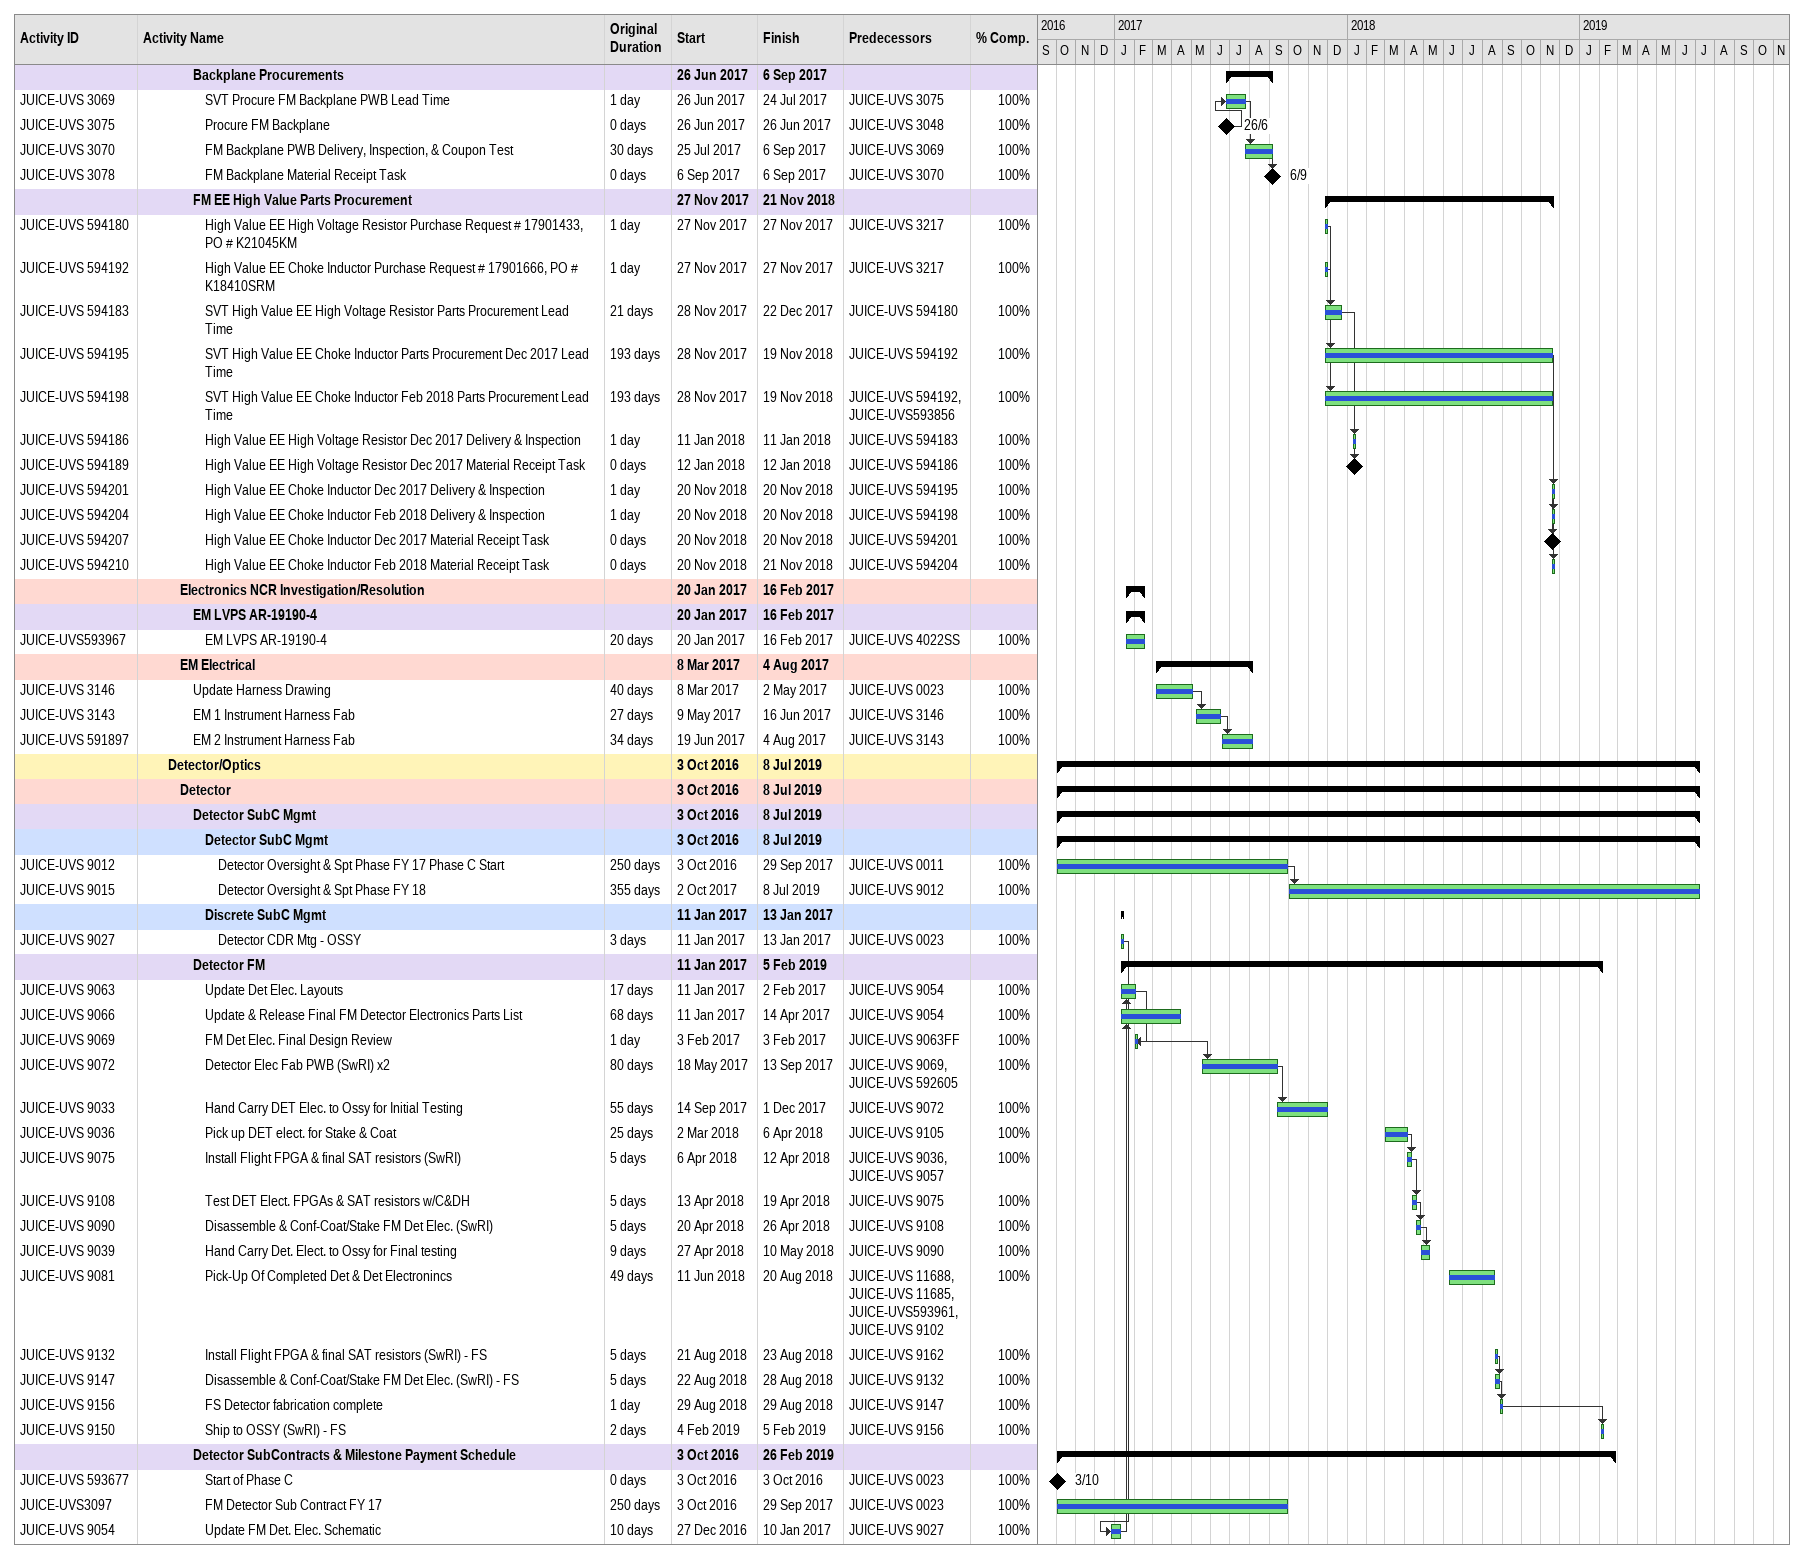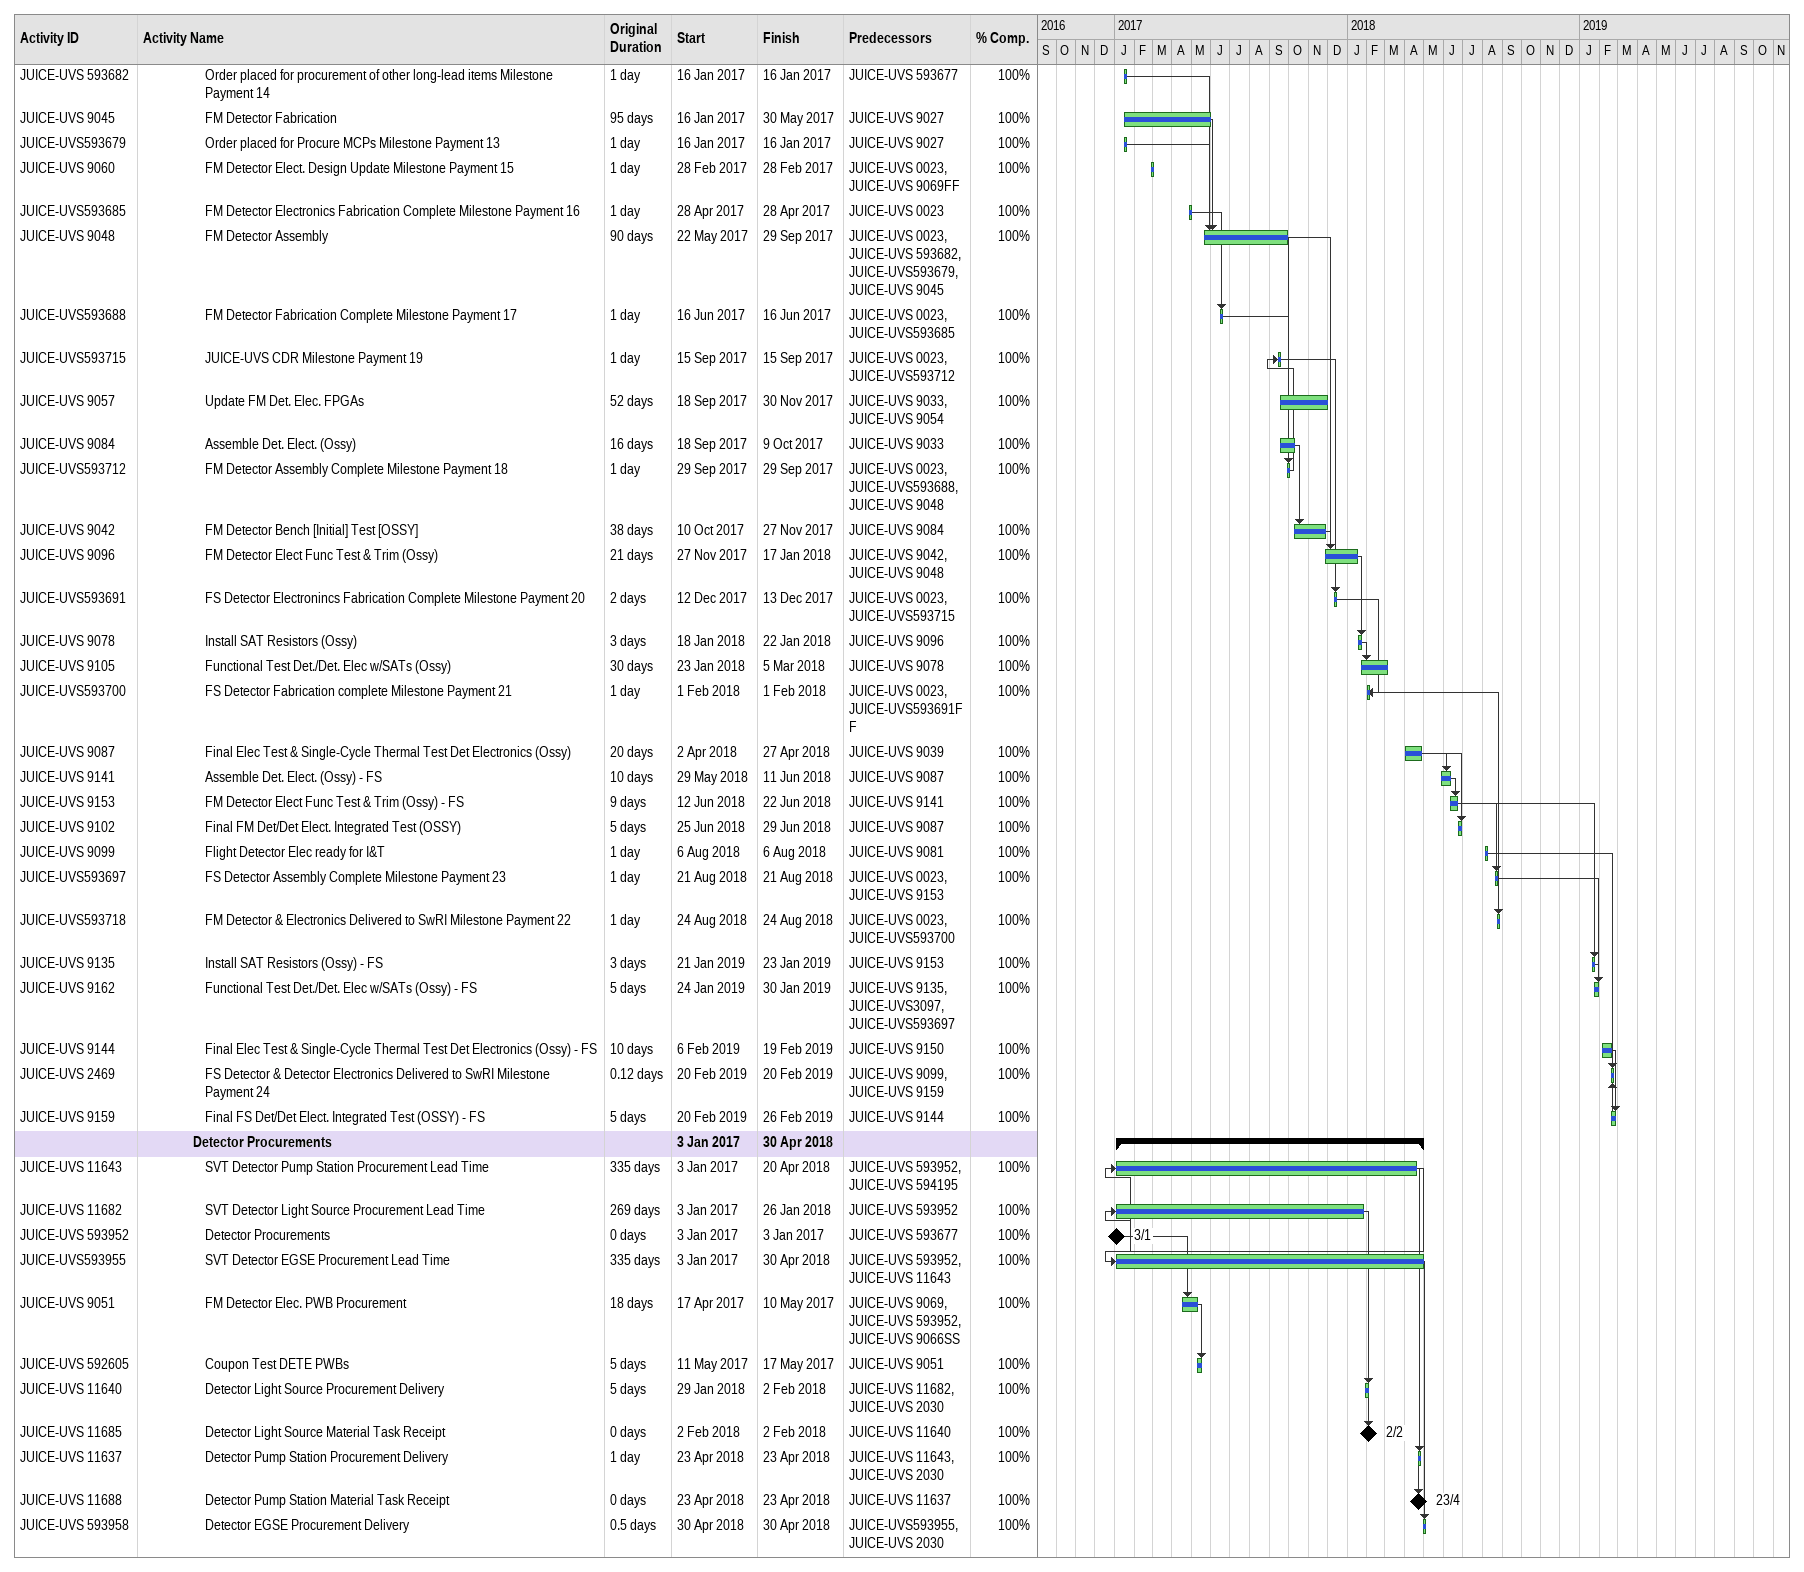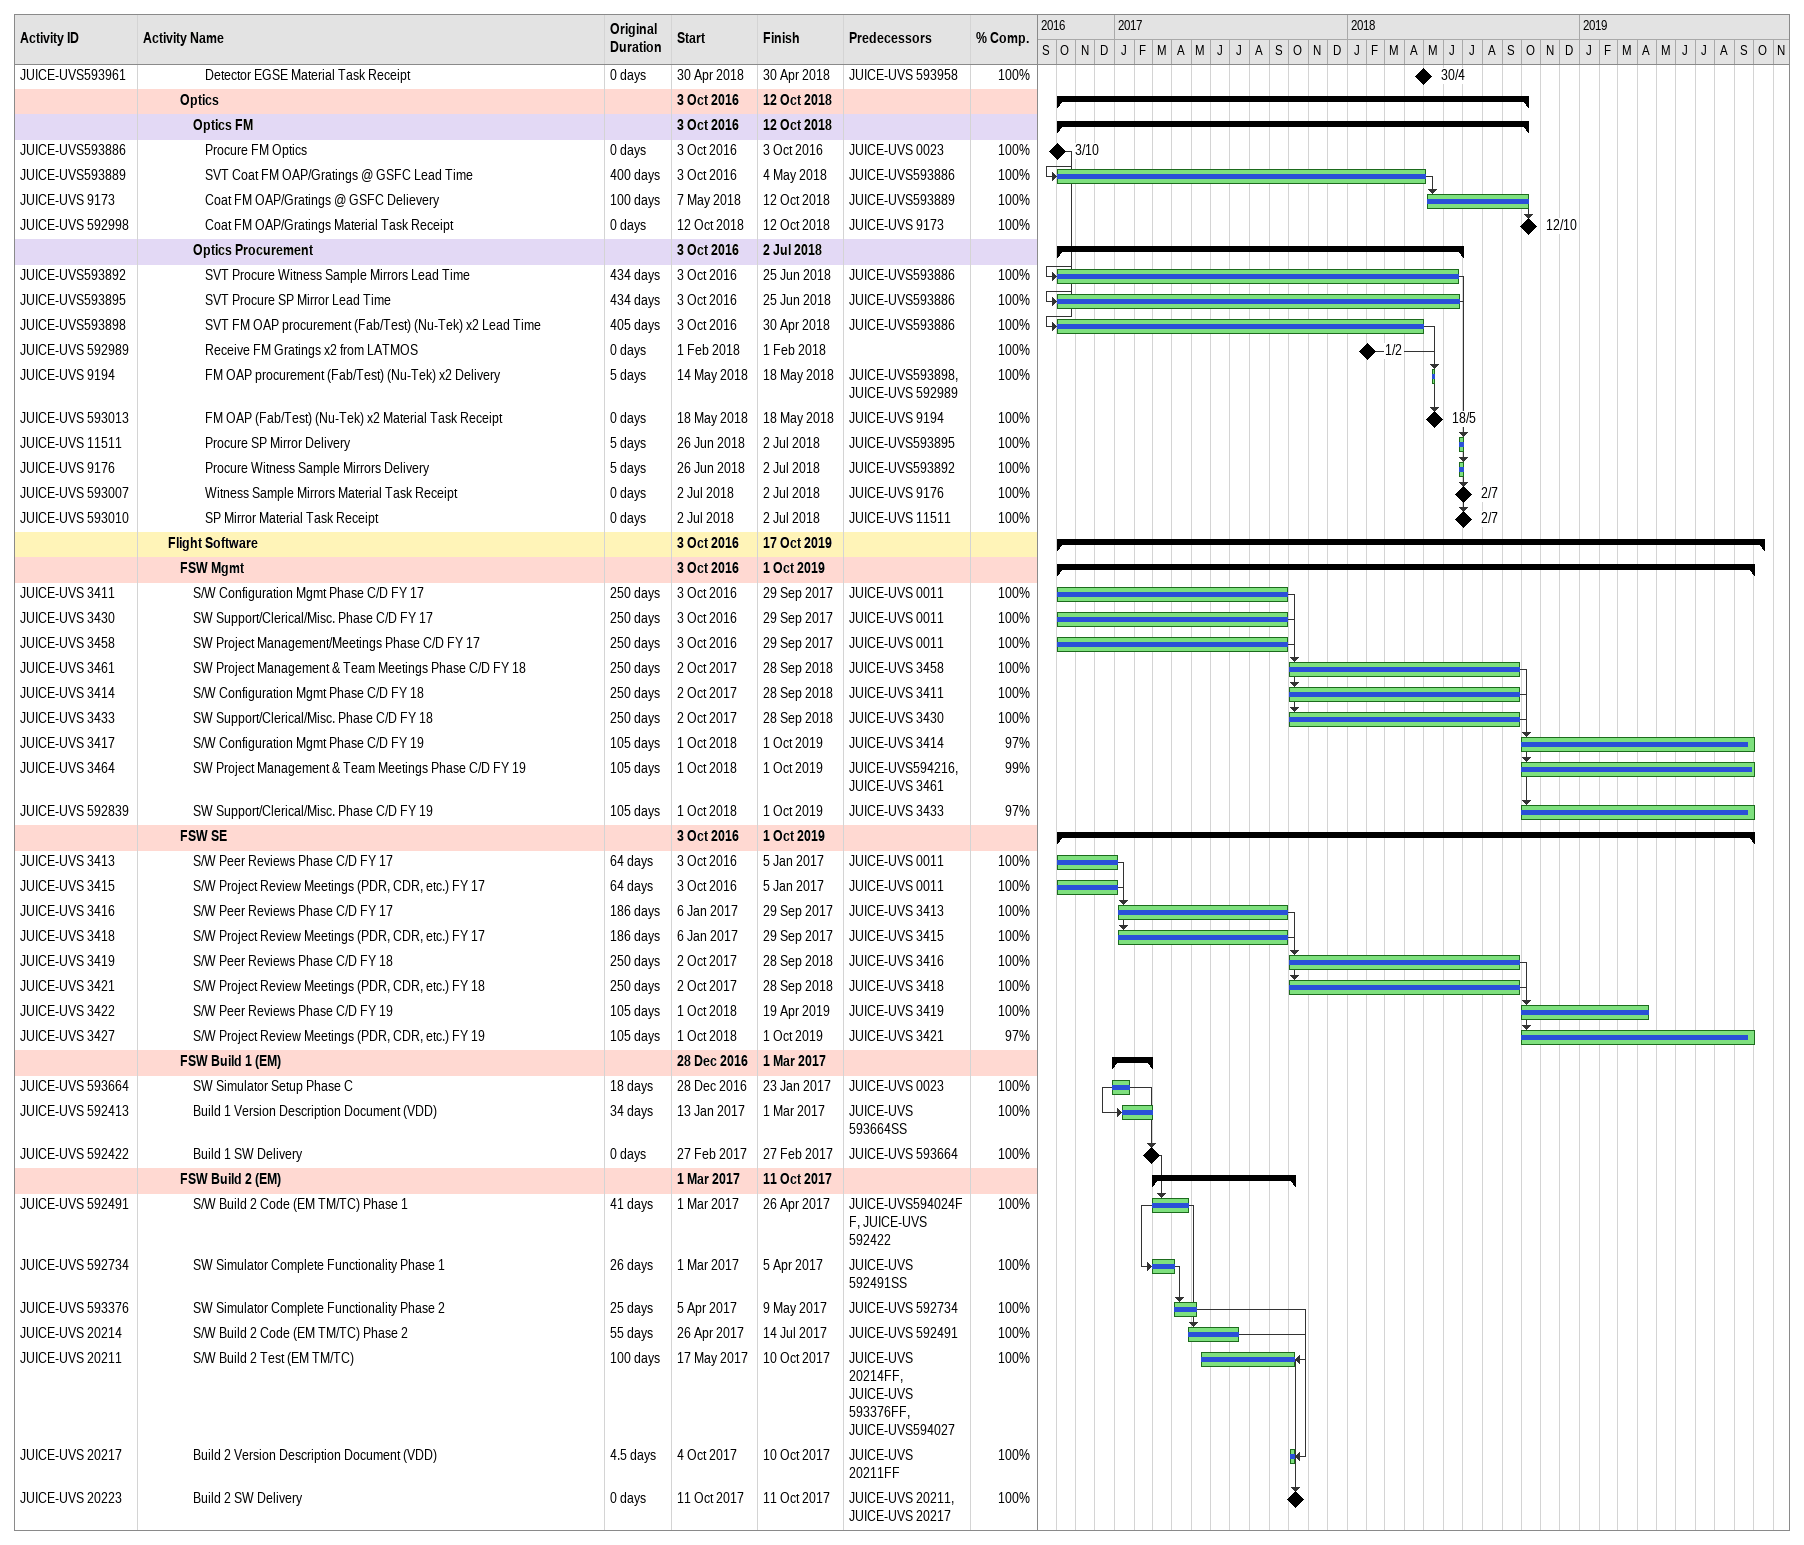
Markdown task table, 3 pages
| ID | Level | Task | Original duration | Start | Finish | Predecessors | % complete |
|---|---|---|---|---|---|---|---|
|  | 5 | **Backplane Procurements** |  | 2017-06-26 | 2017-09-06 |  |  |
| JUICE-UVS 3069 | 6 | SVT Procure FM Backplane PWB Lead Time | 1d | 2017-06-26 | 2017-07-24 | JUICE-UVS 3075 | 100 |
| JUICE-UVS 3075 | 6 | Procure FM Backplane | 0d | 2017-06-26 | 2017-06-26 | JUICE-UVS 3048 | 100 |
| JUICE-UVS 3070 | 6 | FM Backplane PWB Delivery, Inspection, & Coupon Test | 30d | 2017-07-25 | 2017-09-06 | JUICE-UVS 3069 | 100 |
| JUICE-UVS 3078 | 6 | FM Backplane Material Receipt Task | 0d | 2017-09-06 | 2017-09-06 | JUICE-UVS 3070 | 100 |
|  | 5 | **FM EE High Value Parts Procurement** |  | 2017-11-27 | 2018-11-21 |  |  |
| JUICE-UVS 594180 | 6 | High Value EE High Voltage Resistor Purchase Request # 17901433, PO # K21045KM | 1d | 2017-11-27 | 2017-11-27 | JUICE-UVS 3217 | 100 |
| JUICE-UVS 594192 | 6 | High Value EE Choke Inductor Purchase Request # 17901666, PO # K18410SRM | 1d | 2017-11-27 | 2017-11-27 | JUICE-UVS 3217 | 100 |
| JUICE-UVS 594183 | 6 | SVT High Value EE High Voltage Resistor Parts Procurement Lead Time | 21d | 2017-11-28 | 2017-12-22 | JUICE-UVS 594180 | 100 |
| JUICE-UVS 594195 | 6 | SVT High Value EE Choke Inductor Parts Procurement Dec 2017 Lead Time | 193d | 2017-11-28 | 2018-11-19 | JUICE-UVS 594192 | 100 |
| JUICE-UVS 594198 | 6 | SVT High Value EE Choke Inductor Feb 2018 Parts Procurement Lead Time | 193d | 2017-11-28 | 2018-11-19 | JUICE-UVS 594192, JUICE-UVS593856 | 100 |
| JUICE-UVS 594186 | 6 | High Value EE High Voltage Resistor Dec 2017 Delivery & Inspection | 1d | 2018-01-11 | 2018-01-11 | JUICE-UVS 594183 | 100 |
| JUICE-UVS 594189 | 6 | High Value EE High Voltage Resistor Dec 2017 Material Receipt Task | 0d | 2018-01-12 | 2018-01-12 | JUICE-UVS 594186 | 100 |
| JUICE-UVS 594201 | 6 | High Value EE Choke Inductor Dec 2017 Delivery & Inspection | 1d | 2018-11-20 | 2018-11-20 | JUICE-UVS 594195 | 100 |
| JUICE-UVS 594204 | 6 | High Value EE Choke Inductor Feb 2018 Delivery & Inspection | 1d | 2018-11-20 | 2018-11-20 | JUICE-UVS 594198 | 100 |
| JUICE-UVS 594207 | 6 | High Value EE Choke Inductor Dec 2017 Material Receipt Task | 0d | 2018-11-20 | 2018-11-20 | JUICE-UVS 594201 | 100 |
| JUICE-UVS 594210 | 6 | High Value EE Choke Inductor Feb 2018 Material Receipt Task | 0d | 2018-11-20 | 2018-11-21 | JUICE-UVS 594204 | 100 |
|  | 4 | **Electronics NCR Investigation/Resolution** |  | 2017-01-20 | 2017-02-16 |  |  |
|  | 5 | **EM LVPS AR-19190-4** |  | 2017-01-20 | 2017-02-16 |  |  |
| JUICE-UVS593967 | 6 | EM LVPS AR-19190-4 | 20d | 2017-01-20 | 2017-02-16 | JUICE-UVS 4022SS | 100 |
|  | 4 | **EM Electrical** |  | 2017-03-08 | 2017-08-04 |  |  |
| JUICE-UVS 3146 | 5 | Update Harness Drawing | 40d | 2017-03-08 | 2017-05-02 | JUICE-UVS 0023 | 100 |
| JUICE-UVS 3143 | 5 | EM 1 Instrument Harness Fab | 27d | 2017-05-09 | 2017-06-16 | JUICE-UVS 3146 | 100 |
| JUICE-UVS 591897 | 5 | EM 2 Instrument Harness Fab | 34d | 2017-06-19 | 2017-08-04 | JUICE-UVS 3143 | 100 |
|  | 3 | **Detector/Optics** |  | 2016-10-03 | 2019-07-08 |  |  |
|  | 4 | **Detector** |  | 2016-10-03 | 2019-07-08 |  |  |
|  | 5 | **Detector SubC Mgmt** |  | 2016-10-03 | 2019-07-08 |  |  |
|  | 6 | **Detector SubC Mgmt** |  | 2016-10-03 | 2019-07-08 |  |  |
| JUICE-UVS 9012 | 7 | Detector Oversight & Spt Phase FY 17 Phase C Start | 250d | 2016-10-03 | 2017-09-29 | JUICE-UVS 0011 | 100 |
| JUICE-UVS 9015 | 7 | Detector Oversight & Spt Phase FY 18 | 355d | 2017-10-02 | 2019-07-08 | JUICE-UVS 9012 | 100 |
|  | 6 | **Discrete SubC Mgmt** |  | 2017-01-11 | 2017-01-13 |  |  |
| JUICE-UVS 9027 | 7 | Detector CDR Mtg - OSSY | 3d | 2017-01-11 | 2017-01-13 | JUICE-UVS 0023 | 100 |
|  | 5 | **Detector FM** |  | 2017-01-11 | 2019-02-05 |  |  |
| JUICE-UVS 9063 | 6 | Update Det Elec. Layouts | 17d | 2017-01-11 | 2017-02-02 | JUICE-UVS 9054 | 100 |
| JUICE-UVS 9066 | 6 | Update & Release Final FM Detector Electronics Parts List | 68d | 2017-01-11 | 2017-04-14 | JUICE-UVS 9054 | 100 |
| JUICE-UVS 9069 | 6 | FM Det Elec. Final Design Review | 1d | 2017-02-03 | 2017-02-03 | JUICE-UVS 9063FF | 100 |
| JUICE-UVS 9072 | 6 | Detector Elec Fab PWB (SwRI) x2 | 80d | 2017-05-18 | 2017-09-13 | JUICE-UVS 9069, JUICE-UVS 592605 | 100 |
| JUICE-UVS 9033 | 6 | Hand Carry DET Elec. to Ossy for Initial Testing | 55d | 2017-09-14 | 2017-12-01 | JUICE-UVS 9072 | 100 |
| JUICE-UVS 9036 | 6 | Pick up DET elect. for Stake & Coat | 25d | 2018-03-02 | 2018-04-06 | JUICE-UVS 9105 | 100 |
| JUICE-UVS 9075 | 6 | Install Flight FPGA & final SAT resistors (SwRI) | 5d | 2018-04-06 | 2018-04-12 | JUICE-UVS 9036, JUICE-UVS 9057 | 100 |
| JUICE-UVS 9108 | 6 | Test DET Elect. FPGAs & SAT resistors w/C&DH | 5d | 2018-04-13 | 2018-04-19 | JUICE-UVS 9075 | 100 |
| JUICE-UVS 9090 | 6 | Disassemble & Conf-Coat/Stake FM Det Elec. (SwRI) | 5d | 2018-04-20 | 2018-04-26 | JUICE-UVS 9108 | 100 |
| JUICE-UVS 9039 | 6 | Hand Carry Det. Elect. to Ossy for Final testing | 9d | 2018-04-27 | 2018-05-10 | JUICE-UVS 9090 | 100 |
| JUICE-UVS 9081 | 6 | Pick-Up Of Completed Det & Det Electronincs | 49d | 2018-06-11 | 2018-08-20 | JUICE-UVS 11688, JUICE-UVS 11685, JUICE-UVS593961, JUICE-UVS 9102 | 100 |
| JUICE-UVS 9132 | 6 | Install Flight FPGA & final SAT resistors (SwRI) - FS | 5d | 2018-08-21 | 2018-08-23 | JUICE-UVS 9162 | 100 |
| JUICE-UVS 9147 | 6 | Disassemble & Conf-Coat/Stake FM Det Elec. (SwRI) - FS | 5d | 2018-08-22 | 2018-08-28 | JUICE-UVS 9132 | 100 |
| JUICE-UVS 9156 | 6 | FS Detector fabrication complete | 1d | 2018-08-29 | 2018-08-29 | JUICE-UVS 9147 | 100 |
| JUICE-UVS 9150 | 6 | Ship to OSSY (SwRI) - FS | 2d | 2019-02-04 | 2019-02-05 | JUICE-UVS 9156 | 100 |
|  | 5 | **Detector SubContracts & Milestone Payment Schedule** |  | 2016-10-03 | 2019-02-26 |  |  |
| JUICE-UVS 593677 | 6 | Start of Phase C | 0d | 2016-10-03 | 2016-10-03 | JUICE-UVS 0023 | 100 |
| JUICE-UVS3097 | 6 | FM Detector Sub Contract FY 17 | 250d | 2016-10-03 | 2017-09-29 | JUICE-UVS 0023 | 100 |
| JUICE-UVS 9054 | 6 | Update FM Det. Elec. Schematic | 10d | 2016-12-27 | 2017-01-10 | JUICE-UVS 9027 | 100 |
| JUICE-UVS 593682 | 6 | Order placed for procurement of other long-lead items Milestone Payment 14 | 1d | 2017-01-16 | 2017-01-16 | JUICE-UVS 593677 | 100 |
| JUICE-UVS 9045 | 6 | FM Detector Fabrication | 95d | 2017-01-16 | 2017-05-30 | JUICE-UVS 9027 | 100 |
| JUICE-UVS593679 | 6 | Order placed for Procure MCPs Milestone Payment 13 | 1d | 2017-01-16 | 2017-01-16 | JUICE-UVS 9027 | 100 |
| JUICE-UVS 9060 | 6 | FM Detector Elect. Design Update Milestone Payment 15 | 1d | 2017-02-28 | 2017-02-28 | JUICE-UVS 0023, JUICE-UVS 9069FF | 100 |
| JUICE-UVS593685 | 6 | FM Detector Electronics Fabrication Complete Milestone Payment 16 | 1d | 2017-04-28 | 2017-04-28 | JUICE-UVS 0023 | 100 |
| JUICE-UVS 9048 | 6 | FM Detector Assembly | 90d | 2017-05-22 | 2017-09-29 | JUICE-UVS 0023, JUICE-UVS 593682, JUICE-UVS593679, JUICE-UVS 9045 | 100 |
| JUICE-UVS593688 | 6 | FM Detector Fabrication Complete Milestone Payment 17 | 1d | 2017-06-16 | 2017-06-16 | JUICE-UVS 0023, JUICE-UVS593685 | 100 |
| JUICE-UVS593715 | 6 | JUICE-UVS CDR Milestone Payment 19 | 1d | 2017-09-15 | 2017-09-15 | JUICE-UVS 0023, JUICE-UVS593712 | 100 |
| JUICE-UVS 9057 | 6 | Update FM Det. Elec. FPGAs | 52d | 2017-09-18 | 2017-11-30 | JUICE-UVS 9033, JUICE-UVS 9054 | 100 |
| JUICE-UVS 9084 | 6 | Assemble Det. Elect. (Ossy) | 16d | 2017-09-18 | 2017-10-09 | JUICE-UVS 9033 | 100 |
| JUICE-UVS593712 | 6 | FM Detector Assembly Complete Milestone Payment 18 | 1d | 2017-09-29 | 2017-09-29 | JUICE-UVS 0023, JUICE-UVS593688, JUICE-UVS 9048 | 100 |
| JUICE-UVS 9042 | 6 | FM Detector Bench [Initial] Test [OSSY] | 38d | 2017-10-10 | 2017-11-27 | JUICE-UVS 9084 | 100 |
| JUICE-UVS 9096 | 6 | FM Detector Elect Func Test & Trim (Ossy) | 21d | 2017-11-27 | 2018-01-17 | JUICE-UVS 9042, JUICE-UVS 9048 | 100 |
| JUICE-UVS593691 | 6 | FS Detector Electronincs Fabrication Complete Milestone Payment 20 | 2d | 2017-12-12 | 2017-12-13 | JUICE-UVS 0023, JUICE-UVS593715 | 100 |
| JUICE-UVS 9078 | 6 | Install SAT Resistors (Ossy) | 3d | 2018-01-18 | 2018-01-22 | JUICE-UVS 9096 | 100 |
| JUICE-UVS 9105 | 6 | Functional Test Det./Det. Elec w/SATs (Ossy) | 30d | 2018-01-23 | 2018-03-05 | JUICE-UVS 9078 | 100 |
| JUICE-UVS593700 | 6 | FS Detector Fabrication complete Milestone Payment 21 | 1d | 2018-02-01 | 2018-02-01 | JUICE-UVS 0023, JUICE-UVS593691FF | 100 |
| JUICE-UVS 9087 | 6 | Final Elec Test & Single-Cycle Thermal Test Det Electronics (Ossy) | 20d | 2018-04-02 | 2018-04-27 | JUICE-UVS 9039 | 100 |
| JUICE-UVS 9141 | 6 | Assemble Det. Elect. (Ossy) - FS | 10d | 2018-05-29 | 2018-06-11 | JUICE-UVS 9087 | 100 |
| JUICE-UVS 9153 | 6 | FM Detector Elect Func Test & Trim (Ossy) - FS | 9d | 2018-06-12 | 2018-06-22 | JUICE-UVS 9141 | 100 |
| JUICE-UVS 9102 | 6 | Final FM Det/Det Elect. Integrated Test (OSSY) | 5d | 2018-06-25 | 2018-06-29 | JUICE-UVS 9087 | 100 |
| JUICE-UVS 9099 | 6 | Flight Detector Elec ready for I&T | 1d | 2018-08-06 | 2018-08-06 | JUICE-UVS 9081 | 100 |
| JUICE-UVS593697 | 6 | FS Detector Assembly Complete Milestone Payment 23 | 1d | 2018-08-21 | 2018-08-21 | JUICE-UVS 0023, JUICE-UVS 9153 | 100 |
| JUICE-UVS593718 | 6 | FM Detector & Electronics Delivered to SwRI Milestone Payment 22 | 1d | 2018-08-24 | 2018-08-24 | JUICE-UVS 0023, JUICE-UVS593700 | 100 |
| JUICE-UVS 9135 | 6 | Install SAT Resistors (Ossy) - FS | 3d | 2019-01-21 | 2019-01-23 | JUICE-UVS 9153 | 100 |
| JUICE-UVS 9162 | 6 | Functional Test Det./Det. Elec w/SATs (Ossy) - FS | 5d | 2019-01-24 | 2019-01-30 | JUICE-UVS 9135, JUICE-UVS3097, JUICE-UVS593697 | 100 |
| JUICE-UVS 9144 | 6 | Final Elec Test & Single-Cycle Thermal Test Det Electronics (Ossy) - FS | 10d | 2019-02-06 | 2019-02-19 | JUICE-UVS 9150 | 100 |
| JUICE-UVS 2469 | 6 | FS Detector & Detector Electronics Delivered to SwRI Milestone Payment 24 | 0.12d | 2019-02-20 | 2019-02-20 | JUICE-UVS 9099, JUICE-UVS 9159 | 100 |
| JUICE-UVS 9159 | 6 | Final FS Det/Det Elect. Integrated Test (OSSY) - FS | 5d | 2019-02-20 | 2019-02-26 | JUICE-UVS 9144 | 100 |
|  | 5 | **Detector Procurements** |  | 2017-01-03 | 2018-04-30 |  |  |
| JUICE-UVS 11643 | 6 | SVT Detector Pump Station Procurement Lead Time | 335d | 2017-01-03 | 2018-04-20 | JUICE-UVS 593952, JUICE-UVS 594195 | 100 |
| JUICE-UVS 11682 | 6 | SVT Detector Light Source Procurement Lead Time | 269d | 2017-01-03 | 2018-01-26 | JUICE-UVS 593952 | 100 |
| JUICE-UVS 593952 | 6 | Detector Procurements | 0d | 2017-01-03 | 2017-01-03 | JUICE-UVS 593677 | 100 |
| JUICE-UVS593955 | 6 | SVT Detector EGSE Procurement Lead Time | 335d | 2017-01-03 | 2018-04-30 | JUICE-UVS 593952, JUICE-UVS 11643 | 100 |
| JUICE-UVS 9051 | 6 | FM Detector Elec. PWB Procurement | 18d | 2017-04-17 | 2017-05-10 | JUICE-UVS 9069, JUICE-UVS 593952, JUICE-UVS 9066SS | 100 |
| JUICE-UVS 592605 | 6 | Coupon Test DETE PWBs | 5d | 2017-05-11 | 2017-05-17 | JUICE-UVS 9051 | 100 |
| JUICE-UVS 11640 | 6 | Detector Light Source Procurement Delivery | 5d | 2018-01-29 | 2018-02-02 | JUICE-UVS 11682, JUICE-UVS 2030 | 100 |
| JUICE-UVS 11685 | 6 | Detector Light Source Material Task Receipt | 0d | 2018-02-02 | 2018-02-02 | JUICE-UVS 11640 | 100 |
| JUICE-UVS 11637 | 6 | Detector Pump Station Procurement Delivery | 1d | 2018-04-23 | 2018-04-23 | JUICE-UVS 11643, JUICE-UVS 2030 | 100 |
| JUICE-UVS 11688 | 6 | Detector Pump Station Material Task Receipt | 0d | 2018-04-23 | 2018-04-23 | JUICE-UVS 11637 | 100 |
| JUICE-UVS 593958 | 6 | Detector EGSE Procurement Delivery | 0.5d | 2018-04-30 | 2018-04-30 | JUICE-UVS593955, JUICE-UVS 2030 | 100 |
| JUICE-UVS593961 | 6 | Detector EGSE Material Task Receipt | 0d | 2018-04-30 | 2018-04-30 | JUICE-UVS 593958 | 100 |
|  | 4 | **Optics** |  | 2016-10-03 | 2018-10-12 |  |  |
|  | 5 | **Optics FM** |  | 2016-10-03 | 2018-10-12 |  |  |
| JUICE-UVS593886 | 6 | Procure FM Optics | 0d | 2016-10-03 | 2016-10-03 | JUICE-UVS 0023 | 100 |
| JUICE-UVS593889 | 6 | SVT Coat FM OAP/Gratings @ GSFC Lead Time | 400d | 2016-10-03 | 2018-05-04 | JUICE-UVS593886 | 100 |
| JUICE-UVS 9173 | 6 | Coat FM OAP/Gratings @ GSFC Delievery | 100d | 2018-05-07 | 2018-10-12 | JUICE-UVS593889 | 100 |
| JUICE-UVS 592998 | 6 | Coat FM OAP/Gratings Material Task Receipt | 0d | 2018-10-12 | 2018-10-12 | JUICE-UVS 9173 | 100 |
|  | 5 | **Optics Procurement** |  | 2016-10-03 | 2018-07-02 |  |  |
| JUICE-UVS593892 | 6 | SVT Procure Witness Sample Mirrors Lead Time | 434d | 2016-10-03 | 2018-06-25 | JUICE-UVS593886 | 100 |
| JUICE-UVS593895 | 6 | SVT Procure SP Mirror Lead Time | 434d | 2016-10-03 | 2018-06-25 | JUICE-UVS593886 | 100 |
| JUICE-UVS593898 | 6 | SVT FM OAP procurement (Fab/Test) (Nu-Tek) x2 Lead Time | 405d | 2016-10-03 | 2018-04-30 | JUICE-UVS593886 | 100 |
| JUICE-UVS 592989 | 6 | Receive FM Gratings x2 from LATMOS | 0d | 2018-02-01 | 2018-02-01 |  | 100 |
| JUICE-UVS 9194 | 6 | FM OAP procurement (Fab/Test) (Nu-Tek) x2 Delivery | 5d | 2018-05-14 | 2018-05-18 | JUICE-UVS593898, JUICE-UVS 592989 | 100 |
| JUICE-UVS 593013 | 6 | FM OAP (Fab/Test) (Nu-Tek) x2 Material Task Receipt | 0d | 2018-05-18 | 2018-05-18 | JUICE-UVS 9194 | 100 |
| JUICE-UVS 11511 | 6 | Procure SP Mirror Delivery | 5d | 2018-06-26 | 2018-07-02 | JUICE-UVS593895 | 100 |
| JUICE-UVS 9176 | 6 | Procure Witness Sample Mirrors Delivery | 5d | 2018-06-26 | 2018-07-02 | JUICE-UVS593892 | 100 |
| JUICE-UVS 593007 | 6 | Witness Sample Mirrors Material Task Receipt | 0d | 2018-07-02 | 2018-07-02 | JUICE-UVS 9176 | 100 |
| JUICE-UVS 593010 | 6 | SP Mirror Material Task Receipt | 0d | 2018-07-02 | 2018-07-02 | JUICE-UVS 11511 | 100 |
|  | 3 | **Flight Software** |  | 2016-10-03 | 2019-10-17 |  |  |
|  | 4 | **FSW Mgmt** |  | 2016-10-03 | 2019-10-01 |  |  |
| JUICE-UVS 3411 | 5 | S/W Configuration Mgmt Phase C/D FY 17 | 250d | 2016-10-03 | 2017-09-29 | JUICE-UVS 0011 | 100 |
| JUICE-UVS 3430 | 5 | SW Support/Clerical/Misc. Phase C/D FY 17 | 250d | 2016-10-03 | 2017-09-29 | JUICE-UVS 0011 | 100 |
| JUICE-UVS 3458 | 5 | SW Project Management/Meetings Phase C/D FY 17 | 250d | 2016-10-03 | 2017-09-29 | JUICE-UVS 0011 | 100 |
| JUICE-UVS 3461 | 5 | SW Project Management & Team Meetings Phase C/D FY 18 | 250d | 2017-10-02 | 2018-09-28 | JUICE-UVS 3458 | 100 |
| JUICE-UVS 3414 | 5 | S/W Configuration Mgmt Phase C/D FY 18 | 250d | 2017-10-02 | 2018-09-28 | JUICE-UVS 3411 | 100 |
| JUICE-UVS 3433 | 5 | SW Support/Clerical/Misc. Phase C/D FY 18 | 250d | 2017-10-02 | 2018-09-28 | JUICE-UVS 3430 | 100 |
| JUICE-UVS 3417 | 5 | S/W Configuration Mgmt Phase C/D FY 19 | 105d | 2018-10-01 | 2019-10-01 | JUICE-UVS 3414 | 97 |
| JUICE-UVS 3464 | 5 | SW Project Management & Team Meetings Phase C/D FY 19 | 105d | 2018-10-01 | 2019-10-01 | JUICE-UVS594216, JUICE-UVS 3461 | 99 |
| JUICE-UVS 592839 | 5 | SW Support/Clerical/Misc. Phase C/D FY 19 | 105d | 2018-10-01 | 2019-10-01 | JUICE-UVS 3433 | 97 |
|  | 4 | **FSW SE** |  | 2016-10-03 | 2019-10-01 |  |  |
| JUICE-UVS 3413 | 5 | S/W Peer Reviews Phase C/D FY 17 | 64d | 2016-10-03 | 2017-01-05 | JUICE-UVS 0011 | 100 |
| JUICE-UVS 3415 | 5 | S/W Project Review Meetings (PDR, CDR, etc.) FY 17 | 64d | 2016-10-03 | 2017-01-05 | JUICE-UVS 0011 | 100 |
| JUICE-UVS 3416 | 5 | S/W Peer Reviews Phase C/D FY 17 | 186d | 2017-01-06 | 2017-09-29 | JUICE-UVS 3413 | 100 |
| JUICE-UVS 3418 | 5 | S/W Project Review Meetings (PDR, CDR, etc.) FY 17 | 186d | 2017-01-06 | 2017-09-29 | JUICE-UVS 3415 | 100 |
| JUICE-UVS 3419 | 5 | S/W Peer Reviews Phase C/D FY 18 | 250d | 2017-10-02 | 2018-09-28 | JUICE-UVS 3416 | 100 |
| JUICE-UVS 3421 | 5 | S/W Project Review Meetings (PDR, CDR, etc.) FY 18 | 250d | 2017-10-02 | 2018-09-28 | JUICE-UVS 3418 | 100 |
| JUICE-UVS 3422 | 5 | S/W Peer Reviews Phase C/D FY 19 | 105d | 2018-10-01 | 2019-04-19 | JUICE-UVS 3419 | 100 |
| JUICE-UVS 3427 | 5 | S/W Project Review Meetings (PDR, CDR, etc.) FY 19 | 105d | 2018-10-01 | 2019-10-01 | JUICE-UVS 3421 | 97 |
|  | 4 | **FSW Build 1 (EM)** |  | 2016-12-28 | 2017-03-01 |  |  |
| JUICE-UVS 593664 | 5 | SW Simulator Setup Phase C | 18d | 2016-12-28 | 2017-01-23 | JUICE-UVS 0023 | 100 |
| JUICE-UVS 592413 | 5 | Build 1 Version Description Document (VDD) | 34d | 2017-01-13 | 2017-03-01 | JUICE-UVS 593664SS | 100 |
| JUICE-UVS 592422 | 5 | Build 1 SW Delivery | 0d | 2017-02-27 | 2017-02-27 | JUICE-UVS 593664 | 100 |
|  | 4 | **FSW Build 2 (EM)** |  | 2017-03-01 | 2017-10-11 |  |  |
| JUICE-UVS 592491 | 5 | S/W Build 2 Code (EM TM/TC) Phase 1 | 41d | 2017-03-01 | 2017-04-26 | JUICE-UVS594024FF, JUICE-UVS 592422 | 100 |
| JUICE-UVS 592734 | 5 | SW Simulator Complete Functionality Phase 1 | 26d | 2017-03-01 | 2017-04-05 | JUICE-UVS 592491SS | 100 |
| JUICE-UVS 593376 | 5 | SW Simulator Complete Functionality Phase 2 | 25d | 2017-04-05 | 2017-05-09 | JUICE-UVS 592734 | 100 |
| JUICE-UVS 20214 | 5 | S/W Build 2 Code (EM TM/TC) Phase 2 | 55d | 2017-04-26 | 2017-07-14 | JUICE-UVS 592491 | 100 |
| JUICE-UVS 20211 | 5 | S/W Build 2 Test (EM TM/TC) | 100d | 2017-05-17 | 2017-10-10 | JUICE-UVS 20214FF, JUICE-UVS 593376FF, JUICE-UVS594027 | 100 |
| JUICE-UVS 20217 | 5 | Build 2 Version Description Document (VDD) | 4.5d | 2017-10-04 | 2017-10-10 | JUICE-UVS 20211FF | 100 |
| JUICE-UVS 20223 | 5 | Build 2 SW Delivery | 0d | 2017-10-11 | 2017-10-11 | JUICE-UVS 20211, JUICE-UVS 20217 | 100 |
